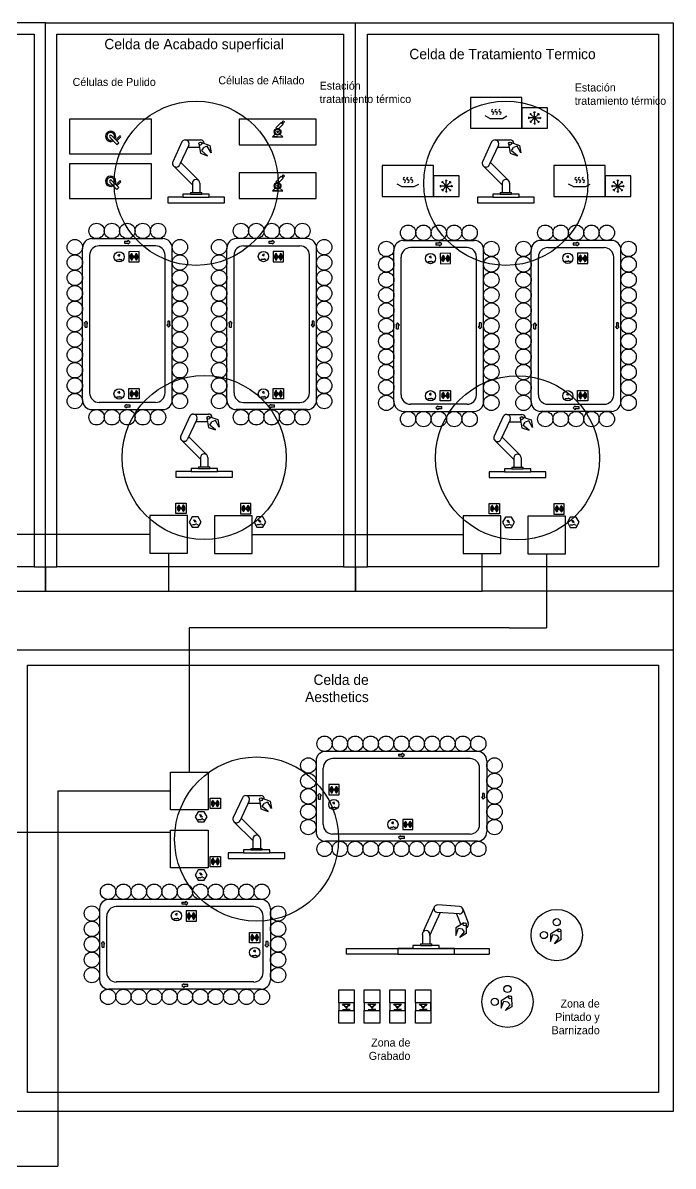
# Model space of a CAD drawing. Header units: millimetres. Extents: x -33052 to 29085, y -15736 to 17943.
# Drawn here: x 16398 to 29085, y -4339 to 17943 of the extents above; entities that cross this region are included whole.
import ezdxf

# ---------------------------------------------------------------- set-up
doc = ezdxf.new("R2010")
doc.units = ezdxf.units.MM
doc.header["$LTSCALE"] = 0.4
for name, color, linetype in [('01 Contornos vistos 0.35', 150, 'Continuous'), ('Almacenaje', 80, 'Continuous'), ('Celdas', 200, 'Continuous'), ('Maquina', 82, 'Continuous'), ('Robots', 80, 'Continuous'), ('Sensores', 211, 'Continuous'), ('Texto2', 7, 'Continuous')]:
    doc.layers.add(name, color=color, linetype=linetype)

msp = doc.modelspace()

# ---------------------------------------------------------------- linework, layer by layer
at = {"layer": '01 Contornos vistos 0.35'}
for p, q in [((16842, 17943), (10734, 17943)), ((16842, 6867), (16842, 17943)), ((16842, 17943), (29085, 17943)), ((22887, 6867), (22887, 17943)), ((29085, 17943), (29085, 6867)), ((14869, 7976), (18875, 7976)), ((20872, 7969), (24988, 7969)), ((19243, 7608), (19243, 6867)), ((25356, 6867), (25356, 7602)), ((26615, 7595), (26615, 6155)), ((16621, 7340), (17063, 7340)), ((16842, 7340), (16842, 6867)), ((22654, 7340), (23120, 7340)), ((22887, 7340), (22887, 6867)), ((15273, 6867), (25356, 6867)), ((29085, 6867), (25356, 6867)), ((29085, 6867), (29085, -3273)), ((25883, 6155), (19645, 6155)), ((19645, 6155), (19645, 3667)), ((25883, 6155), (26615, 6155)), ((6471, 5726), (29085, 5726)), ((19645, 3667), (19645, 3341)), ((17080, 2973), (19278, 2973)), ((17080, 2973), (17080, 2973)), ((17080, 2973), (17080, -4339)), ((19278, 2165), (15162, 2165)), ((29085, -3273), (6471, -3273)), ((13867, -4339), (17080, -4339))]:
    msp.add_line(p, q, dxfattribs=at)
at = {"layer": '01 Contornos vistos 0.35', "color": 2}
for p, q in [((25507, 16080), (25420, 16130)), ((25507, 16080), (25757, 16080)), ((25757, 16080), (25843, 16130)), ((26282, 16090), (26257, 16090)), ((26282, 16090), (26264, 16107)), ((26282, 16090), (26264, 16072)), ((26382, 16090), (26282, 16090)), ((26311, 16160), (26286, 16160)), ((26311, 16160), (26293, 16178)), ((26311, 16160), (26311, 16185)), ((26382, 16090), (26311, 16160)), ((26382, 16090), (26311, 16019)), ((26382, 16190), (26364, 16207)), ((26382, 16190), (26382, 16215)), ((26382, 16190), (26399, 16207)), ((26382, 16090), (26382, 16190)), ((26382, 16090), (26452, 16160)), ((26382, 16090), (26382, 15990)), ((26382, 16090), (26482, 16090)), ((26382, 16090), (26452, 16019)), ((26452, 16160), (26452, 16185)), ((26452, 16160), (26470, 16178)), ((26452, 16160), (26477, 16160)), ((26482, 16090), (26499, 16107)), ((26482, 16090), (26507, 16090)), ((26482, 16090), (26499, 16072)), ((21334, 15898), (21440, 16004)), ((21404, 15898), (21475, 15969)), ((21440, 16004), (21475, 15969)), ((21448, 15995), (21484, 16031)), ((21466, 15978), (21501, 16013)), ((21493, 16022), (21484, 16031)), ((21493, 16022), (21501, 16013)), ((26311, 16019), (26286, 16019)), ((26311, 16019), (26293, 16001)), ((26311, 16019), (26311, 15994)), ((26382, 15990), (26364, 15972)), ((26382, 15990), (26399, 15972)), ((26382, 15990), (26382, 15965)), ((26452, 16019), (26477, 16019)), ((26452, 16019), (26470, 16001)), ((26452, 16019), (26452, 15994)), ((18093, 15713), (18235, 15572)), ((18270, 15607), (18129, 15749)), ((18214, 15663), (18285, 15734)), ((18235, 15642), (18306, 15713)), ((18235, 15572), (18270, 15607)), ((21323, 15773), (21269, 15719)), ((21369, 15719), (21269, 15719)), ((21269, 15719), (21469, 15719)), ((21415, 15773), (21469, 15719)), ((21334, 14848), (21440, 14954)), ((21440, 14954), (21475, 14919)), ((21448, 14945), (21484, 14981)), ((21466, 14928), (21501, 14963)), ((21493, 14972), (21484, 14981)), ((21493, 14972), (21501, 14963)), ((18093, 14838), (18235, 14697)), ((18270, 14732), (18129, 14874)), ((18214, 14788), (18285, 14859)), ((18235, 14767), (18306, 14838)), ((18235, 14697), (18270, 14732)), ((21323, 14723), (21269, 14669)), ((21404, 14848), (21475, 14919)), ((21415, 14723), (21469, 14669)), ((23785, 14752), (23698, 14802)), ((23785, 14752), (24035, 14752)), ((24035, 14752), (24121, 14802)), ((24560, 14762), (24535, 14762)), ((24560, 14762), (24542, 14779)), ((24560, 14762), (24542, 14744)), ((24660, 14762), (24560, 14762)), ((24589, 14832), (24564, 14832)), ((24589, 14832), (24571, 14850)), ((24589, 14832), (24589, 14857)), ((24660, 14762), (24589, 14832)), ((24660, 14762), (24589, 14691)), ((24660, 14862), (24642, 14879)), ((24660, 14862), (24660, 14887)), ((24660, 14862), (24677, 14879)), ((24660, 14762), (24660, 14862)), ((24660, 14762), (24730, 14832)), ((24660, 14762), (24660, 14662)), ((24660, 14762), (24760, 14762)), ((24660, 14762), (24730, 14691)), ((24730, 14832), (24730, 14857)), ((24730, 14832), (24748, 14850)), ((24730, 14832), (24755, 14832)), ((24760, 14762), (24777, 14779)), ((24760, 14762), (24785, 14762)), ((24760, 14762), (24777, 14744)), ((27132, 14752), (27045, 14802)), ((27132, 14752), (27382, 14752)), ((27382, 14752), (27469, 14802)), ((27907, 14762), (27882, 14762)), ((27907, 14762), (27889, 14779)), ((27907, 14762), (27889, 14744)), ((28007, 14762), (27907, 14762)), ((27936, 14832), (27911, 14832)), ((27936, 14832), (27919, 14850)), ((27936, 14832), (27936, 14857)), ((28007, 14762), (27936, 14832)), ((28007, 14762), (27936, 14691)), ((28007, 14862), (27989, 14879)), ((28007, 14862), (28007, 14887)), ((28007, 14862), (28025, 14879)), ((28007, 14762), (28007, 14862)), ((28007, 14762), (28078, 14832)), ((28007, 14762), (28007, 14662)), ((28007, 14762), (28107, 14762)), ((28007, 14762), (28078, 14691)), ((28078, 14832), (28078, 14857)), ((28078, 14832), (28095, 14850)), ((28078, 14832), (28103, 14832)), ((28107, 14762), (28125, 14779)), ((28107, 14762), (28132, 14762)), ((28107, 14762), (28125, 14744)), ((21369, 14669), (21269, 14669)), ((21269, 14669), (21469, 14669)), ((24589, 14691), (24564, 14691)), ((24589, 14691), (24571, 14673)), ((24589, 14691), (24589, 14666)), ((24660, 14662), (24642, 14644)), ((24660, 14662), (24677, 14644)), ((24660, 14662), (24660, 14637)), ((24730, 14691), (24755, 14691)), ((24730, 14691), (24748, 14673)), ((24730, 14691), (24730, 14666)), ((27936, 14691), (27911, 14691)), ((27936, 14691), (27919, 14673)), ((27936, 14691), (27936, 14666)), ((28007, 14662), (27989, 14644)), ((28007, 14662), (28025, 14644)), ((28007, 14662), (28007, 14637)), ((28078, 14691), (28103, 14691)), ((28078, 14691), (28095, 14673)), ((28078, 14691), (28078, 14666)), ((22560, -1155), (22560, -905)), ((22560, -905), (22860, -905)), ((22860, -905), (22860, -1555)), ((23060, -1155), (23060, -905)), ((23060, -905), (23360, -905)), ((23360, -905), (23360, -1555)), ((23560, -1155), (23560, -905)), ((23560, -905), (23860, -905)), ((23860, -905), (23860, -1555)), ((24060, -1155), (24060, -905)), ((24060, -905), (24360, -905)), ((24360, -905), (24360, -1555)), ((22560, -1555), (22560, -1305)), ((22635, -1286), (22700, -1286)), ((22651, -1210), (22636, -1184)), ((22636, -1184), (22783, -1184)), ((22681, -1210), (22651, -1210)), ((22681, -1230), (22681, -1210)), ((22710, -1258), (22681, -1230)), ((22681, -1230), (22738, -1230)), ((22700, -1286), (22700, -1291)), ((22700, -1291), (22710, -1291)), ((22710, -1258), (22738, -1230)), ((22710, -1280), (22710, -1258)), ((22720, -1291), (22710, -1291)), ((22720, -1286), (22720, -1291)), ((22785, -1286), (22720, -1286)), ((22738, -1230), (22738, -1210)), ((22738, -1210), (22768, -1210)), ((22768, -1210), (22783, -1184)), ((23060, -1555), (23060, -1305)), ((23135, -1286), (23200, -1286)), ((23151, -1210), (23136, -1184)), ((23136, -1184), (23283, -1184)), ((23181, -1210), (23151, -1210)), ((23181, -1230), (23181, -1210)), ((23210, -1258), (23181, -1230)), ((23181, -1230), (23238, -1230)), ((23200, -1286), (23200, -1291)), ((23200, -1291), (23210, -1291)), ((23210, -1258), (23238, -1230)), ((23210, -1280), (23210, -1258)), ((23220, -1291), (23210, -1291)), ((23220, -1286), (23220, -1291)), ((23285, -1286), (23220, -1286)), ((23238, -1230), (23238, -1210)), ((23238, -1210), (23268, -1210)), ((23268, -1210), (23283, -1184)), ((23560, -1555), (23560, -1305)), ((23635, -1286), (23700, -1286)), ((23651, -1210), (23636, -1184)), ((23636, -1184), (23783, -1184)), ((23681, -1210), (23651, -1210)), ((23681, -1230), (23681, -1210)), ((23710, -1258), (23681, -1230)), ((23681, -1230), (23738, -1230)), ((23700, -1286), (23700, -1291)), ((23700, -1291), (23710, -1291)), ((23710, -1258), (23738, -1230)), ((23710, -1280), (23710, -1258)), ((23720, -1291), (23710, -1291)), ((23720, -1286), (23720, -1291)), ((23785, -1286), (23720, -1286)), ((23738, -1230), (23738, -1210)), ((23738, -1210), (23768, -1210)), ((23768, -1210), (23783, -1184)), ((24060, -1555), (24060, -1305)), ((24135, -1286), (24200, -1286)), ((24151, -1210), (24136, -1184)), ((24136, -1184), (24283, -1184)), ((24181, -1210), (24151, -1210)), ((24181, -1230), (24181, -1210)), ((24210, -1258), (24181, -1230)), ((24181, -1230), (24238, -1230)), ((24200, -1286), (24200, -1291)), ((24200, -1291), (24210, -1291)), ((24210, -1258), (24238, -1230)), ((24210, -1280), (24210, -1258)), ((24220, -1291), (24210, -1291)), ((24220, -1286), (24220, -1291)), ((24285, -1286), (24220, -1286)), ((24238, -1230), (24238, -1210)), ((24238, -1210), (24268, -1210)), ((24268, -1210), (24283, -1184)), ((22860, -1555), (22560, -1555)), ((23360, -1555), (23060, -1555)), ((23860, -1555), (23560, -1555)), ((24360, -1555), (24060, -1555))]:
    msp.add_line(p, q, dxfattribs=at)
at = {"layer": '01 Contornos vistos 0.35', "color": 6}
for p, q in [((18227, 13328), (18277, 13329)), ((18277, 13329), (18298, 13342)), ((18298, 13329), (18327, 13330)), ((21042, 13335), (21092, 13335)), ((21092, 13335), (21114, 13348)), ((21114, 13335), (21142, 13335)), ((24303, 13294), (24353, 13295)), ((24353, 13295), (24374, 13307)), ((24375, 13295), (24403, 13295)), ((26980, 13301), (27030, 13301)), ((27030, 13301), (27051, 13313)), ((27051, 13301), (27080, 13301)), ((18226, 10656), (18276, 10656)), ((18276, 10656), (18298, 10669)), ((18298, 10656), (18326, 10656)), ((21042, 10656), (21092, 10656)), ((21092, 10656), (21114, 10669)), ((21114, 10656), (21142, 10656)), ((24302, 10622), (24352, 10622)), ((24352, 10622), (24374, 10634)), ((24374, 10622), (24402, 10622)), ((26980, 10622), (27030, 10622)), ((27030, 10622), (27051, 10634)), ((27051, 10622), (27080, 10622)), ((19734, 8242), (19748, 8237)), ((19754, 8242), (19768, 8237)), ((20996, 8242), (21010, 8237)), ((21016, 8242), (21030, 8237)), ((25847, 8236), (25861, 8231)), ((25867, 8236), (25881, 8231)), ((27109, 8236), (27123, 8231)), ((27129, 8236), (27143, 8231)), ((19850, 2497), (19864, 2492)), ((19870, 2497), (19884, 2492)), ((22416, 2653), (22466, 2653)), ((22466, 2653), (22488, 2666)), ((22488, 2653), (22516, 2653)), ((23568, 2268), (23618, 2268)), ((23618, 2268), (23640, 2280)), ((23640, 2268), (23668, 2268)), ((19850, 1362), (19864, 1357)), ((19870, 1362), (19884, 1357)), ((19344, 485), (19394, 485)), ((19394, 485), (19416, 498)), ((19416, 485), (19444, 485)), ((20922, -231), (20943, -219)), ((20872, -231), (20922, -231)), ((20943, -231), (20972, -231))]:
    msp.add_line(p, q, dxfattribs=at)
at = {"layer": '01 Contornos vistos 0.35', "color": 217, "true_color": 0x93278f}
for points in [[(10998, 17725), (16621, 17725), (16621, 7340), (10998, 7340)], [(17063, 17725), (22654, 17725), (22654, 7340), (17063, 7340)], [(23120, 17725), (28798, 17725), (28798, 7340), (23120, 7340)], [(16487, 5423), (28798, 5423), (28798, -2905), (16487, -2905)]]:
    msp.add_lwpolyline(points, close=True, dxfattribs=at)
at = {"layer": '01 Contornos vistos 0.35', "color": 2}
for points in [[(25132, 15890), (26132, 15890), (26132, 16490), (25132, 16490)], [(26132, 15890), (26632, 15890), (26632, 16290), (26132, 16290)], [(17311, 15394), (18911, 15394), (18911, 16069), (17311, 16069)], [(20619, 15569), (22119, 15569), (22119, 16069), (20619, 16069)], [(17311, 14519), (18911, 14519), (18911, 15194), (17311, 15194)], [(23410, 14562), (24410, 14562), (24410, 15162), (23410, 15162)], [(26757, 14562), (27757, 14562), (27757, 15162), (26757, 15162)], [(20619, 14519), (22119, 14519), (22119, 15019), (20619, 15019)], [(24410, 14562), (24910, 14562), (24910, 14962), (24410, 14962)], [(27757, 14562), (28257, 14562), (28257, 14962), (27757, 14962)], [(22560, -1305), (22860, -1305), (22860, -1155), (22560, -1155)], [(23060, -1305), (23360, -1305), (23360, -1155), (23060, -1155)], [(23560, -1305), (23860, -1305), (23860, -1155), (23560, -1155)], [(24060, -1305), (24360, -1305), (24360, -1155), (24060, -1155)]]:
    msp.add_lwpolyline(points, close=True, dxfattribs=at)
at = {"layer": '01 Contornos vistos 0.35', "color": 6}
for points in [[(18468, 13283), (18668, 13286), (18665, 13486), (18465, 13483)], [(21283, 13286), (21483, 13286), (21483, 13486), (21283, 13486)], [(24544, 13249), (24744, 13252), (24741, 13452), (24541, 13449)], [(27220, 13252), (27420, 13252), (27420, 13452), (27220, 13452)], [(18467, 10814), (18667, 10814), (18667, 10614), (18467, 10614)], [(21283, 10814), (21483, 10814), (21483, 10614), (21283, 10614)], [(24543, 10779), (24743, 10779), (24743, 10579), (24543, 10579)], [(27220, 10779), (27420, 10779), (27420, 10579), (27220, 10579)], [(19385, 8583), (19585, 8583), (19585, 8383), (19385, 8383)], [(20847, 8577), (20647, 8577), (20647, 8377), (20847, 8377)], [(25498, 8577), (25698, 8577), (25698, 8377), (25498, 8377)], [(26960, 8570), (26760, 8570), (26760, 8370), (26960, 8370)], [(22569, 3098), (22369, 3098), (22369, 2898), (22569, 2898)], [(20052, 2831), (20252, 2831), (20252, 2631), (20052, 2631)], [(23809, 2219), (24009, 2219), (24009, 2419), (23809, 2419)], [(20053, 1697), (20253, 1697), (20253, 1497), (20053, 1497)], [(19585, 436), (19785, 436), (19785, 636), (19585, 636)], [(21019, 14), (20819, 14), (20819, 214), (21019, 214)]]:
    msp.add_lwpolyline(points, close=True, dxfattribs=at)
at = {"layer": '01 Contornos vistos 0.35', "color": 1}
for centre, radius in [((19779, 14817), 1600), ((25822, 14817), 1600), ((19936, 9472), 1600), ((26049, 9466), 1600), ((20959, 2036), 1600), ((26814, 165), 500), ((25854, -1136), 500)]:
    msp.add_circle(centre, radius, dxfattribs=at)
at = {"layer": '01 Contornos vistos 0.35', "color": 2}
for centre, radius in [((21369, 15819), 65), ((21369, 15819), 50), ((21369, 15819), 15), ((21369, 14769), 65), ((21369, 14769), 50), ((21369, 14769), 15), ((26814, 415), 70), ((26564, 165), 70), ((25854, -886), 70), ((25604, -1136), 70), ((22710, -1284), 2), ((23210, -1284), 2), ((23710, -1284), 2), ((24210, -1284), 2)]:
    msp.add_circle(centre, radius, dxfattribs=at)
at = {"layer": '01 Contornos vistos 0.35', "color": 85, "true_color": 0x58ba48}
for centre in [(17837, 13888), (18137, 13888), (18437, 13888), (18737, 13888), (19037, 13888), (20653, 13888), (20953, 13888), (21253, 13888), (21553, 13888), (21853, 13888), (23914, 13853), (24214, 13853), (24514, 13853), (24814, 13853), (25114, 13853), (26591, 13853), (26891, 13853), (27191, 13853), (27491, 13853), (27791, 13853), (17413, 13572), (19462, 13572), (20229, 13572), (22278, 13572), (23489, 13537), (25538, 13537), (26166, 13537), (28216, 13537), (17413, 13272), (19462, 13272), (20229, 13272), (22278, 13272), (23489, 13237), (25538, 13237), (26166, 13237), (28216, 13237), (17413, 12972), (19462, 12972), (20229, 12972), (22278, 12972), (23489, 12937), (25538, 12937), (26166, 12937), (28216, 12937), (17413, 12672), (19462, 12672), (20229, 12672), (22278, 12672), (23489, 12637), (25538, 12637), (26166, 12637), (28216, 12637), (17413, 12372), (19462, 12372), (20229, 12372), (22278, 12372), (23489, 12337), (25538, 12337), (26166, 12337), (28216, 12337), (17413, 12072), (19462, 12072), (20229, 12072), (22278, 12072), (23489, 12037), (25538, 12037), (26166, 12037), (28216, 12037), (17413, 11772), (19462, 11772), (20229, 11772), (22278, 11772), (23489, 11737), (25538, 11737), (26166, 11737), (28216, 11737), (17413, 11472), (19462, 11472), (20229, 11472), (22278, 11472), (23489, 11437), (25538, 11437), (26166, 11437), (28216, 11437), (17413, 11172), (19462, 11172), (20229, 11172), (22278, 11172), (23489, 11137), (25538, 11137), (26166, 11137), (28216, 11137), (17413, 10872), (19462, 10872), (20229, 10872), (22278, 10872), (23489, 10837), (25538, 10837), (26166, 10837), (28216, 10837), (17413, 10572), (19462, 10572), (20229, 10572), (22278, 10572), (23489, 10537), (25538, 10537), (26166, 10537), (28216, 10537), (17837, 10256), (18137, 10256), (18437, 10256), (18737, 10256), (19037, 10256), (20653, 10256), (20953, 10256), (21253, 10256), (21553, 10256), (21853, 10256), (23914, 10221), (24214, 10221), (24514, 10221), (24814, 10221), (25114, 10221), (26591, 10221), (26891, 10221), (27191, 10221), (27491, 10221), (27791, 10221), (22284, 3894), (22584, 3894), (22884, 3894), (23184, 3894), (23484, 3894), (23784, 3894), (24084, 3894), (24384, 3894), (24684, 3894), (24984, 3894), (25284, 3894), (21968, 3469), (25600, 3469), (21968, 3169), (25600, 3169), (21968, 2869), (25600, 2869), (21968, 2569), (25600, 2569), (21968, 2269), (25600, 2269), (22284, 1844), (22584, 1844), (22884, 1844), (23184, 1844), (23484, 1844), (23784, 1844), (24084, 1844), (24384, 1844), (24684, 1844), (24984, 1844), (25284, 1844), (18061, 1009), (18361, 1009), (18661, 1009), (18961, 1009), (19261, 1009), (19561, 1009), (19861, 1009), (20161, 1009), (20461, 1009), (20761, 1009), (21061, 1009), (17745, 584), (21377, 584), (17745, 284), (21377, 284), (17745, -16), (21377, -16), (17745, -316), (21377, -316), (17745, -616), (21377, -616), (18061, -1040), (18361, -1040), (18661, -1040), (18961, -1040), (19261, -1040), (19561, -1040), (19861, -1040), (20161, -1040), (20461, -1040), (20761, -1040), (21061, -1040)]:
    msp.add_circle(centre, 150, dxfattribs=at)
at = {"layer": '01 Contornos vistos 0.35', "color": 6}
for centre, radius in [((18276, 13383), 100), ((18567, 13385), 5), ((21092, 13389), 100), ((21383, 13386), 5), ((24352, 13349), 100), ((27030, 13355), 100), ((24643, 13350), 5), ((27320, 13352), 5), ((18276, 10711), 100), ((18567, 10714), 5), ((21092, 10711), 100), ((21383, 10714), 5), ((24352, 10676), 100), ((27030, 10676), 100), ((24643, 10679), 5), ((27320, 10679), 5), ((19485, 8483), 5), ((20747, 8477), 5), ((25598, 8477), 5), ((26860, 8470), 5), ((22469, 2998), 5), ((20152, 2731), 5), ((22466, 2708), 100), ((23618, 2322), 100), ((23909, 2319), 5), ((20153, 1597), 5), ((19394, 539), 100), ((19685, 536), 5), ((20919, 114), 5), ((20922, -177), 100)]:
    msp.add_circle(centre, radius, dxfattribs=at)
at = {"layer": '01 Contornos vistos 0.35', "color": 2}
for centre, radius, start, end in [((25564, 16234), 24.1, 90, 270), ((25564, 16186), 24.1, 270, 90), ((25632, 16234), 24.1, 90, 270), ((25632, 16186), 24.1, 270, 90), ((25706, 16234), 24.1, 90, 270), ((25706, 16186), 24.1, 270, 90), ((18111, 15731), 100, 329.4775, 300.5225), ((21369, 15934), 50, 225, 315), ((18111, 15731), 75, 334.4712, 295.5288), ((18111, 15731), 25, 45, 225), ((18295, 15723), 15, 315, 135), ((18111, 14856), 100, 329.4775, 300.5225), ((18111, 14856), 75, 334.4712, 295.5288), ((23842, 14906), 24.1, 90, 270), ((23910, 14906), 24.1, 90, 270), ((23984, 14906), 24.1, 90, 270), ((27190, 14906), 24.1, 90, 270), ((27257, 14906), 24.1, 90, 270), ((27331, 14906), 24.1, 90, 270), ((18111, 14856), 25, 45, 225), ((18295, 14848), 15, 315, 135), ((21369, 14884), 50, 225, 315), ((23842, 14858), 24.1, 270, 90), ((23910, 14858), 24.1, 270, 90), ((23984, 14858), 24.1, 270, 90), ((27190, 14858), 24.1, 270, 90), ((27257, 14858), 24.1, 270, 90), ((27331, 14858), 24.1, 270, 90)]:
    msp.add_arc(centre, radius, start, end, dxfattribs=at)
at = {"layer": '01 Contornos vistos 0.35', "color": 6}
for centre, radius, start, end in [((18240, 13413), 20.8, 330.88, 30.88), ((18240, 13413), 34.7, 330.88, 30.88), ((18240, 13413), 48.6, 330.88, 30.88), ((18567, 13385), 75, 120.88, 240.88), ((18567, 13385), 65, 120.88, 240.88), ((18567, 13385), 55, 120.88, 240.88), ((18567, 13385), 45, 120.88, 240.88), ((18567, 13385), 35, 120.88, 240.88), ((18567, 13385), 25, 120.88, 240.88), ((18567, 13385), 15, 120.88, 240.88), ((18567, 13385), 15, 300.88, 60.88), ((18567, 13385), 25, 300.88, 60.88), ((18567, 13385), 35, 300.88, 60.88), ((18567, 13385), 45, 300.88, 60.88), ((18567, 13385), 55, 300.88, 60.88), ((18567, 13385), 65, 300.88, 60.88), ((18567, 13385), 75, 300.88, 60.88), ((21057, 13420), 20.8, 330, 30), ((21057, 13420), 34.7, 330, 30), ((21057, 13420), 48.6, 330, 30), ((21383, 13386), 75, 120, 240), ((21383, 13386), 65, 120, 240), ((21383, 13386), 55, 120, 240), ((21383, 13386), 45, 120, 240), ((21383, 13386), 35, 120, 240), ((21383, 13386), 25, 120, 240), ((21383, 13386), 15, 120, 240), ((21383, 13386), 15, 300, 60), ((21383, 13386), 25, 300, 60), ((21383, 13386), 35, 300, 60), ((21383, 13386), 45, 300, 60), ((21383, 13386), 55, 300, 60), ((21383, 13386), 65, 300, 60), ((21383, 13386), 75, 300, 60), ((24316, 13379), 20.8, 330.88, 30.88), ((24316, 13379), 34.7, 330.88, 30.88), ((24316, 13379), 48.6, 330.88, 30.88), ((24643, 13350), 75, 120.88, 240.88), ((24643, 13350), 65, 120.88, 240.88), ((24643, 13350), 55, 120.88, 240.88), ((24643, 13350), 45, 120.88, 240.88), ((24643, 13350), 35, 120.88, 240.88), ((24643, 13350), 25, 120.88, 240.88), ((24643, 13350), 25, 300.88, 60.88), ((24643, 13350), 35, 300.88, 60.88), ((24643, 13350), 45, 300.88, 60.88), ((24643, 13350), 55, 300.88, 60.88), ((24643, 13350), 65, 300.88, 60.88), ((24643, 13350), 75, 300.88, 60.88), ((26994, 13385), 20.8, 330, 30), ((26994, 13385), 34.7, 330, 30), ((26994, 13385), 48.6, 330, 30), ((27320, 13352), 75, 120, 240), ((27320, 13352), 65, 120, 240), ((27320, 13352), 55, 120, 240), ((27320, 13352), 45, 120, 240), ((27320, 13352), 35, 120, 240), ((27320, 13352), 25, 120, 240), ((27320, 13352), 25, 300, 60), ((27320, 13352), 35, 300, 60), ((27320, 13352), 45, 300, 60), ((27320, 13352), 55, 300, 60), ((27320, 13352), 65, 300, 60), ((27320, 13352), 75, 300, 60), ((24643, 13350), 15, 120.88, 240.88), ((24643, 13350), 15, 300.88, 60.88), ((27320, 13352), 15, 120, 240), ((27320, 13352), 15, 300, 60), ((18240, 10741), 20.8, 330, 30), ((18240, 10741), 34.7, 330, 30), ((18240, 10741), 48.6, 330, 30), ((18567, 10714), 75, 120, 240), ((18567, 10714), 65, 120, 240), ((18567, 10714), 55, 120, 240), ((18567, 10714), 45, 120, 240), ((18567, 10714), 35, 120, 240), ((18567, 10714), 25, 120, 240), ((18567, 10714), 15, 120, 240), ((18567, 10714), 15, 300, 60), ((18567, 10714), 25, 300, 60), ((18567, 10714), 35, 300, 60), ((18567, 10714), 45, 300, 60), ((18567, 10714), 55, 300, 60), ((18567, 10714), 65, 300, 60), ((18567, 10714), 75, 300, 60), ((21057, 10741), 20.8, 330, 30), ((21057, 10741), 34.7, 330, 30), ((21057, 10741), 48.6, 330, 30), ((21383, 10714), 75, 120, 240), ((21383, 10714), 65, 120, 240), ((21383, 10714), 55, 120, 240), ((21383, 10714), 45, 120, 240), ((21383, 10714), 35, 120, 240), ((21383, 10714), 25, 120, 240), ((21383, 10714), 15, 120, 240), ((21383, 10714), 15, 300, 60), ((21383, 10714), 25, 300, 60), ((21383, 10714), 35, 300, 60), ((21383, 10714), 45, 300, 60), ((21383, 10714), 55, 300, 60), ((21383, 10714), 65, 300, 60), ((21383, 10714), 75, 300, 60), ((24317, 10706), 20.8, 330, 30), ((24317, 10706), 34.7, 330, 30), ((24317, 10706), 48.6, 330, 30), ((24643, 10679), 75, 120, 240), ((24643, 10679), 65, 120, 240), ((24643, 10679), 55, 120, 240), ((24643, 10679), 45, 120, 240), ((24643, 10679), 35, 120, 240), ((24643, 10679), 25, 120, 240), ((24643, 10679), 25, 300, 60), ((24643, 10679), 35, 300, 60), ((24643, 10679), 45, 300, 60), ((24643, 10679), 55, 300, 60), ((24643, 10679), 65, 300, 60), ((24643, 10679), 75, 300, 60), ((26994, 10706), 20.8, 330, 30), ((26994, 10706), 34.7, 330, 30), ((26994, 10706), 48.6, 330, 30), ((27320, 10679), 75, 120, 240), ((27320, 10679), 65, 120, 240), ((27320, 10679), 55, 120, 240), ((27320, 10679), 45, 120, 240), ((27320, 10679), 35, 120, 240), ((27320, 10679), 25, 120, 240), ((27320, 10679), 25, 300, 60), ((27320, 10679), 35, 300, 60), ((27320, 10679), 45, 300, 60), ((27320, 10679), 55, 300, 60), ((27320, 10679), 65, 300, 60), ((27320, 10679), 75, 300, 60), ((24643, 10679), 15, 120, 240), ((24643, 10679), 15, 300, 60), ((27320, 10679), 15, 120, 240), ((27320, 10679), 15, 300, 60), ((19485, 8483), 75, 120, 240), ((19485, 8483), 65, 120, 240), ((19485, 8483), 55, 120, 240), ((19485, 8483), 45, 120, 240), ((19485, 8483), 35, 120, 240), ((19485, 8483), 25, 120, 240), ((19485, 8483), 15, 120, 240), ((19485, 8483), 15, 300, 60), ((19485, 8483), 25, 300, 60), ((19485, 8483), 35, 300, 60), ((19485, 8483), 45, 300, 60), ((19485, 8483), 55, 300, 60), ((19485, 8483), 65, 300, 60), ((19485, 8483), 75, 300, 60), ((20747, 8477), 75, 120, 240), ((20747, 8477), 65, 120, 240), ((20747, 8477), 55, 120, 240), ((20747, 8477), 45, 120, 240), ((20747, 8477), 35, 120, 240), ((20747, 8477), 25, 120, 240), ((20747, 8477), 15, 120, 240), ((20747, 8477), 15, 300, 60), ((20747, 8477), 25, 300, 60), ((20747, 8477), 35, 300, 60), ((20747, 8477), 45, 300, 60), ((20747, 8477), 55, 300, 60), ((20747, 8477), 65, 300, 60), ((20747, 8477), 75, 300, 60), ((25598, 8477), 75, 120, 240), ((25598, 8477), 65, 120, 240), ((25598, 8477), 55, 120, 240), ((25598, 8477), 45, 120, 240), ((25598, 8477), 35, 120, 240), ((25598, 8477), 25, 120, 240), ((25598, 8477), 15, 120, 240), ((25598, 8477), 15, 300, 60), ((25598, 8477), 25, 300, 60), ((25598, 8477), 35, 300, 60), ((25598, 8477), 45, 300, 60), ((25598, 8477), 55, 300, 60), ((25598, 8477), 65, 300, 60), ((25598, 8477), 75, 300, 60), ((26860, 8470), 75, 120, 240), ((26860, 8470), 65, 120, 240), ((26860, 8470), 55, 120, 240), ((26860, 8470), 45, 120, 240), ((26860, 8470), 35, 120, 240), ((26860, 8470), 25, 120, 240), ((26860, 8470), 15, 120, 240), ((26860, 8470), 15, 300, 60), ((26860, 8470), 25, 300, 60), ((26860, 8470), 35, 300, 60), ((26860, 8470), 45, 300, 60), ((26860, 8470), 55, 300, 60), ((26860, 8470), 65, 300, 60), ((26860, 8470), 75, 300, 60), ((22469, 2998), 75, 120, 240), ((22469, 2998), 65, 120, 240), ((22469, 2998), 55, 120, 240), ((22469, 2998), 45, 120, 240), ((22469, 2998), 35, 120, 240), ((22469, 2998), 25, 120, 240), ((22469, 2998), 15, 120, 240), ((22469, 2998), 15, 300, 60), ((22469, 2998), 25, 300, 60), ((22469, 2998), 35, 300, 60), ((22469, 2998), 45, 300, 60), ((22469, 2998), 55, 300, 60), ((22469, 2998), 65, 300, 60), ((22469, 2998), 75, 300, 60), ((20152, 2731), 75, 120, 240), ((20152, 2731), 65, 120, 240), ((20152, 2731), 55, 120, 240), ((20152, 2731), 45, 120, 240), ((20152, 2731), 35, 120, 240), ((20152, 2731), 25, 120, 240), ((20152, 2731), 15, 120, 240), ((20152, 2731), 15, 300, 60), ((20152, 2731), 25, 300, 60), ((20152, 2731), 35, 300, 60), ((20152, 2731), 45, 300, 60), ((20152, 2731), 55, 300, 60), ((20152, 2731), 65, 300, 60), ((20152, 2731), 75, 300, 60), ((22431, 2738), 20.8, 330, 30), ((22431, 2738), 34.7, 330, 30), ((22431, 2738), 48.6, 330, 30), ((23583, 2352), 20.8, 330, 30), ((23583, 2352), 34.7, 330, 30), ((23583, 2352), 48.6, 330, 30), ((23909, 2319), 75, 120, 240), ((23909, 2319), 65, 120, 240), ((23909, 2319), 55, 120, 240), ((23909, 2319), 45, 120, 240), ((23909, 2319), 35, 120, 240), ((23909, 2319), 25, 120, 240), ((23909, 2319), 15, 120, 240), ((23909, 2319), 15, 300, 60), ((23909, 2319), 25, 300, 60), ((23909, 2319), 35, 300, 60), ((23909, 2319), 45, 300, 60), ((23909, 2319), 55, 300, 60), ((23909, 2319), 65, 300, 60), ((23909, 2319), 75, 300, 60), ((20153, 1597), 75, 120, 240), ((20153, 1597), 65, 120, 240), ((20153, 1597), 55, 120, 240), ((20153, 1597), 45, 120, 240), ((20153, 1597), 35, 120, 240), ((20153, 1597), 25, 120, 240), ((20153, 1597), 15, 120, 240), ((20153, 1597), 15, 300, 60), ((20153, 1597), 25, 300, 60), ((20153, 1597), 35, 300, 60), ((20153, 1597), 45, 300, 60), ((20153, 1597), 55, 300, 60), ((20153, 1597), 65, 300, 60), ((20153, 1597), 75, 300, 60), ((19359, 570), 20.8, 330, 30), ((19359, 570), 34.7, 330, 30), ((19359, 570), 48.6, 330, 30), ((19685, 536), 75, 120, 240), ((19685, 536), 65, 120, 240), ((19685, 536), 55, 120, 240), ((19685, 536), 45, 120, 240), ((19685, 536), 35, 120, 240), ((19685, 536), 25, 120, 240), ((19685, 536), 15, 120, 240), ((19685, 536), 15, 300, 60), ((19685, 536), 25, 300, 60), ((19685, 536), 35, 300, 60), ((19685, 536), 45, 300, 60), ((19685, 536), 55, 300, 60), ((19685, 536), 65, 300, 60), ((19685, 536), 75, 300, 60), ((20919, 114), 75, 120, 240), ((20919, 114), 65, 120, 240), ((20919, 114), 55, 120, 240), ((20919, 114), 45, 120, 240), ((20919, 114), 35, 120, 240), ((20919, 114), 25, 120, 240), ((20919, 114), 15, 120, 240), ((20919, 114), 15, 300, 60), ((20919, 114), 25, 300, 60), ((20919, 114), 35, 300, 60), ((20919, 114), 45, 300, 60), ((20919, 114), 55, 300, 60), ((20919, 114), 65, 300, 60), ((20919, 114), 75, 300, 60), ((20886, -147), 20.8, 330, 30), ((20886, -147), 34.7, 330, 30), ((20886, -147), 48.6, 330, 30)]:
    msp.add_arc(centre, radius, start, end, dxfattribs=at)
at = {"layer": 'Almacenaje'}
for p, q in [((18875, 8343), (18875, 7608)), ((19610, 8343), (18875, 8343)), ((19610, 7608), (19610, 8343)), ((20137, 8337), (20137, 7602)), ((20872, 8337), (20137, 8337)), ((20872, 7602), (20872, 8337)), ((24988, 8337), (24988, 7602)), ((25723, 8337), (24988, 8337)), ((25723, 7602), (25723, 8337)), ((26250, 8330), (26250, 7595)), ((26985, 8330), (26250, 8330)), ((26985, 7595), (26985, 8330)), ((18875, 7608), (19610, 7608)), ((20137, 7602), (20872, 7602)), ((24988, 7602), (25723, 7602)), ((26250, 7595), (26985, 7595)), ((19278, 2606), (19278, 3341)), ((19278, 3341), (20012, 3341)), ((20012, 3341), (20012, 2606)), ((20012, 2606), (19278, 2606)), ((19278, 1472), (19278, 2206)), ((19278, 2206), (20013, 2206)), ((20013, 2206), (20013, 1472)), ((20013, 1472), (19278, 1472))]:
    msp.add_line(p, q, dxfattribs=at)
at = {"layer": 'Maquina'}
for p, q in [((17746, 13738), (19129, 13738)), ((18989, 13598), (17886, 13598)), ((21945, 13738), (20562, 13738)), ((20702, 13598), (21805, 13598)), ((23822, 13703), (25205, 13703)), ((27882, 13703), (26500, 13703)), ((17563, 10590), (17563, 13554)), ((17703, 10730), (17703, 13414)), ((19172, 10730), (19172, 13414)), ((19312, 10590), (19312, 13554)), ((20379, 10590), (20379, 13554)), ((20519, 10730), (20519, 13414)), ((21988, 10730), (21988, 13414)), ((22128, 10590), (22128, 13554)), ((23639, 10555), (23639, 13519)), ((23779, 10695), (23779, 13379)), ((25065, 13563), (23962, 13563)), ((25248, 10695), (25248, 13379)), ((25388, 10555), (25388, 13519)), ((26316, 10555), (26316, 13519)), ((26456, 10695), (26456, 13379)), ((26640, 13563), (27742, 13563)), ((27926, 10695), (27926, 13379)), ((28066, 10555), (28066, 13519)), ((18989, 10546), (17886, 10546)), ((20702, 10546), (21805, 10546)), ((25065, 10511), (23962, 10511)), ((26640, 10511), (27742, 10511)), ((17746, 10406), (19129, 10406)), ((21945, 10406), (20562, 10406)), ((23822, 10371), (25205, 10371)), ((27882, 10371), (26500, 10371)), ((25266, 3744), (22302, 3744)), ((25126, 3604), (22442, 3604)), ((22118, 3560), (22118, 2178)), ((22258, 2318), (22258, 3420)), ((25310, 2318), (25310, 3420)), ((25450, 3560), (25450, 2178)), ((25126, 2134), (22442, 2134)), ((25266, 1994), (22302, 1994)), ((17895, 675), (17895, -707)), ((21043, 859), (18079, 859)), ((20903, 719), (18219, 719)), ((21227, 675), (21227, -707)), ((18035, -567), (18035, 535)), ((21087, -567), (21087, 535)), ((21043, -890), (18079, -890)), ((20903, -750), (18219, -750))]:
    msp.add_line(p, q, dxfattribs=at)
for centre, start, end in [((17746, 13554), 90, 180), ((17886, 13414), 90, 180), ((18989, 13414), 0, 90), ((19129, 13554), 0, 90), ((20562, 13554), 90, 180), ((20702, 13414), 90, 180), ((21805, 13414), 0, 90), ((21945, 13554), 0, 90), ((23822, 13519), 90, 180), ((25205, 13519), 0, 90), ((26500, 13519), 90, 180), ((27882, 13519), 0, 90), ((23962, 13379), 90, 180), ((25065, 13379), 0, 90), ((26640, 13379), 90, 180), ((27742, 13379), 0, 90), ((17886, 10730), 180, 270), ((18989, 10730), 270, 0), ((20702, 10730), 180, 270), ((21805, 10730), 270, 0), ((17746, 10590), 180, 270), ((19129, 10590), 270, 0), ((20562, 10590), 180, 270), ((21945, 10590), 270, 0), ((23822, 10555), 180, 270), ((23962, 10695), 180, 270), ((25065, 10695), 270, 0), ((25205, 10555), 270, 0), ((26500, 10555), 180, 270), ((26640, 10695), 180, 270), ((27742, 10695), 270, 0), ((27882, 10555), 270, 0), ((22302, 3560), 90, 180), ((22442, 3420), 90, 180), ((25126, 3420), 0, 90), ((25266, 3560), 0, 90), ((22442, 2318), 180, 270), ((25126, 2318), 270, 0), ((22302, 2178), 180, 270), ((25266, 2178), 270, 0), ((18079, 675), 90, 180), ((18219, 535), 90, 180), ((20903, 535), 0, 90), ((21043, 675), 0, 90), ((18219, -567), 180, 270), ((20903, -567), 270, 0), ((18079, -707), 180, 270), ((21043, -707), 270, 0)]:
    msp.add_arc(centre, 184, start, end, dxfattribs=at)
at = {"layer": 'Robots'}
for p, q in [((19502, 15622), (19323, 15238)), ((19568, 15665), (19862, 15665)), ((19872, 15619), (20045, 15556)), ((25544, 15622), (25365, 15238)), ((25611, 15665), (25905, 15665)), ((25915, 15619), (26087, 15556)), ((19635, 15560), (19456, 15176)), ((19615, 15518), (19845, 15518)), ((19833, 15586), (19865, 15405)), ((19865, 15405), (20003, 15355)), ((19891, 15449), (19927, 15513)), ((20003, 15355), (19891, 15449)), ((19997, 15538), (19927, 15513)), ((20070, 15411), (19997, 15538)), ((20045, 15556), (20070, 15411)), ((25677, 15560), (25498, 15176)), ((25658, 15518), (25888, 15518)), ((25876, 15586), (25908, 15405)), ((25908, 15405), (26046, 15355)), ((25933, 15449), (25970, 15513)), ((26046, 15355), (25933, 15449)), ((26040, 15538), (25970, 15513)), ((26113, 15411), (26040, 15538)), ((26087, 15556), (26113, 15411)), ((19337, 15155), (19706, 14787)), ((19456, 15176), (19456, 15176)), ((19478, 15223), (19831, 14870)), ((25380, 15155), (25748, 14787)), ((25498, 15176), (25498, 15176)), ((25520, 15223), (25873, 14870)), ((19706, 14817), (19706, 14634)), ((19831, 14870), (19831, 14870)), ((19831, 14870), (19831, 14870)), ((19831, 14870), (19831, 14870)), ((19853, 14817), (19853, 14634)), ((25748, 14817), (25748, 14634)), ((25873, 14870), (25873, 14870)), ((25873, 14870), (25873, 14870)), ((25873, 14870), (25873, 14870)), ((25895, 14817), (25895, 14634)), ((19522, 14546), (19228, 14546)), ((19228, 14546), (19228, 14435)), ((19669, 14604), (19522, 14604)), ((19522, 14604), (19522, 14546)), ((19522, 14546), (20036, 14546)), ((19669, 14634), (19889, 14634)), ((19669, 14634), (19669, 14604)), ((19669, 14604), (19889, 14604)), ((19889, 14604), (19889, 14634)), ((20036, 14604), (19889, 14604)), ((20036, 14546), (20036, 14604)), ((20330, 14546), (20036, 14546)), ((20330, 14435), (20330, 14546)), ((25565, 14546), (25271, 14546)), ((25271, 14546), (25271, 14435)), ((25712, 14604), (25565, 14604)), ((25565, 14604), (25565, 14546)), ((25565, 14546), (26079, 14546)), ((25712, 14634), (25932, 14634)), ((25712, 14634), (25712, 14604)), ((25712, 14604), (25932, 14604)), ((25932, 14604), (25932, 14634)), ((26079, 14604), (25932, 14604)), ((26079, 14546), (26079, 14604)), ((26373, 14546), (26079, 14546)), ((26373, 14435), (26373, 14546)), ((19228, 14435), (20330, 14435)), ((25271, 14435), (26373, 14435)), ((19659, 10277), (19480, 9893)), ((19725, 10319), (20019, 10319)), ((20029, 10274), (20202, 10211)), ((25772, 10270), (25593, 9887)), ((25838, 10313), (26132, 10313)), ((26142, 10267), (26315, 10204)), ((19792, 10215), (19613, 9831)), ((19772, 10172), (20002, 10172)), ((19990, 10241), (20022, 10060)), ((20022, 10060), (20160, 10010)), ((20048, 10104), (20085, 10168)), ((20160, 10010), (20048, 10104)), ((20154, 10193), (20085, 10168)), ((20228, 10066), (20154, 10193)), ((20202, 10211), (20228, 10066)), ((25905, 10208), (25726, 9824)), ((25885, 10166), (26115, 10166)), ((26103, 10234), (26135, 10053)), ((26135, 10053), (26273, 10003)), ((26161, 10098), (26198, 10161)), ((26273, 10003), (26161, 10098)), ((26267, 10187), (26198, 10161)), ((26340, 10059), (26267, 10187)), ((26315, 10204), (26340, 10059)), ((19495, 9810), (19863, 9442)), ((19613, 9831), (19613, 9831)), ((19635, 9878), (19988, 9525)), ((25726, 9824), (25726, 9824)), ((25748, 9871), (26101, 9518)), ((25608, 9803), (25976, 9435)), ((19863, 9472), (19863, 9288)), ((19988, 9525), (19988, 9525)), ((19988, 9525), (19988, 9525)), ((19988, 9525), (19988, 9525)), ((20010, 9472), (20010, 9288)), ((25976, 9466), (25976, 9282)), ((26101, 9518), (26101, 9518)), ((26101, 9518), (26101, 9518)), ((26101, 9518), (26101, 9518)), ((26123, 9466), (26123, 9282)), ((19679, 9200), (19385, 9200)), ((19385, 9200), (19385, 9090)), ((19826, 9259), (19679, 9259)), ((19679, 9259), (19679, 9200)), ((19679, 9200), (20194, 9200)), ((19826, 9288), (20047, 9288)), ((19826, 9288), (19826, 9259)), ((19826, 9259), (20047, 9259)), ((20047, 9259), (20047, 9288)), ((20194, 9259), (20047, 9259)), ((20194, 9200), (20194, 9259)), ((20487, 9200), (20194, 9200)), ((20487, 9090), (20487, 9200)), ((25792, 9194), (25498, 9194)), ((25498, 9194), (25498, 9084)), ((25939, 9253), (25792, 9253)), ((25792, 9253), (25792, 9194)), ((25792, 9194), (26306, 9194)), ((25939, 9282), (26160, 9282)), ((25939, 9282), (25939, 9253)), ((25939, 9253), (26160, 9253)), ((26160, 9253), (26160, 9282)), ((26306, 9253), (26160, 9253)), ((26306, 9194), (26306, 9253)), ((26600, 9194), (26306, 9194)), ((26600, 9084), (26600, 9194)), ((19385, 9090), (20487, 9090)), ((25498, 9084), (26600, 9084)), ((20681, 2841), (20502, 2457)), ((20814, 2779), (20635, 2395)), ((20748, 2884), (21042, 2884)), ((20794, 2737), (21025, 2737)), ((21013, 2805), (21044, 2624)), ((21052, 2838), (21224, 2775)), ((21070, 2668), (21107, 2732)), ((21176, 2757), (21107, 2732)), ((21250, 2630), (21176, 2757)), ((21224, 2775), (21250, 2630)), ((21044, 2624), (21183, 2574)), ((21183, 2574), (21070, 2668)), ((20517, 2374), (20885, 2006)), ((20635, 2395), (20635, 2395)), ((20657, 2442), (21010, 2089)), ((20885, 2036), (20885, 1853)), ((21010, 2089), (21010, 2089)), ((21010, 2089), (21010, 2089)), ((21010, 2089), (21010, 2089)), ((21032, 2036), (21032, 1853)), ((20848, 1823), (20701, 1823)), ((20701, 1823), (20701, 1765)), ((20848, 1853), (21069, 1853)), ((20848, 1853), (20848, 1823)), ((20848, 1823), (21069, 1823)), ((21069, 1823), (21069, 1853)), ((21216, 1823), (21069, 1823)), ((21216, 1765), (21216, 1823)), ((20701, 1765), (20407, 1765)), ((20407, 1765), (20407, 1654)), ((20407, 1654), (21510, 1654)), ((20701, 1765), (21216, 1765)), ((21510, 1765), (21216, 1765)), ((21510, 1654), (21510, 1765)), ((24424, 710), (24211, 235)), ((24919, 723), (24496, 754)), ((24982, 676), (25087, 401)), ((24537, 603), (24333, 148)), ((24486, 607), (24486, 607)), ((24908, 577), (24486, 607)), ((24861, 580), (24943, 365)), ((24317, 230), (24317, 230)), ((24317, 230), (24317, 230)), ((24317, 230), (24317, 230)), ((25003, 400), (24845, 306)), ((24845, 306), (24847, 159)), ((24847, 159), (24896, 298)), ((24896, 298), (24969, 286)), ((24924, 117), (25017, 230)), ((25017, 230), (24969, 286)), ((25047, 376), (25050, 192)), ((24192, 177), (24192, -6)), ((24339, 177), (24339, -6)), ((25050, 192), (24924, 117)), ((24008, -95), (23714, -95)), ((23714, -95), (23714, -205)), ((23714, -205), (24817, -205)), ((24155, -36), (24008, -36)), ((24008, -36), (24008, -95)), ((24008, -95), (24523, -95)), ((24155, -6), (24376, -6)), ((24155, -6), (24155, -36)), ((24155, -36), (24376, -36)), ((24376, -36), (24376, -6)), ((24523, -36), (24376, -36)), ((24523, -95), (24523, -36)), ((24817, -95), (24523, -95)), ((24817, -205), (24817, -95)), ((24817, -95), (25494, -95)), ((24817, -205), (25494, -205)), ((25494, -95), (25494, -205))]:
    msp.add_line(p, q, dxfattribs=at)
at = {"layer": 'Robots', "color": 2}
for p, q in [((26848, 279), (26691, 185)), ((26893, 254), (26896, 70)), ((26691, 185), (26693, 38)), ((26693, 38), (26741, 176)), ((26741, 176), (26814, 165)), ((26769, -5), (26862, 109)), ((26896, 70), (26769, -5)), ((26862, 109), (26814, 165)), ((25889, -1022), (25731, -1117)), ((25933, -1047), (25936, -1231)), ((25731, -1117), (25733, -1263)), ((25733, -1263), (25782, -1125)), ((25782, -1125), (25854, -1136)), ((25810, -1306), (25903, -1192)), ((25936, -1231), (25810, -1306)), ((25903, -1192), (25854, -1136))]:
    msp.add_line(p, q, dxfattribs=at)
at = {"layer": 'Robots'}
msp.add_lwpolyline([(23714, -205), (22710, -205), (22710, -95), (24817, -95)], dxfattribs=at)
for centre in [(19862, 15591), (25905, 15591), (20019, 10246), (26132, 10239), (21042, 2810), (25018, 375)]:
    msp.add_circle(centre, 29.4, dxfattribs=at)
at = {"layer": 'Robots', "color": 2}
for centre in [(26864, 254), (25904, -1048)]:
    msp.add_circle(centre, 29.4, dxfattribs=at)
at = {"layer": 'Robots'}
for centre, start, end in [((19568, 15591), 335, 155), ((19862, 15591), 3.5784, 90), ((25611, 15591), 335, 155), ((25905, 15591), 3.5784, 90), ((19389, 15207), 155, 335), ((25432, 15207), 155, 335), ((19779, 14817), 0, 180), ((25822, 14817), 0, 180), ((19725, 10246), 335, 155), ((20019, 10246), 3.5784, 90), ((25838, 10239), 335, 155), ((26132, 10239), 3.5784, 90), ((19546, 9862), 155, 335), ((25659, 9856), 155, 335), ((19936, 9472), 0, 180), ((26049, 9466), 0, 180), ((20748, 2810), 335, 155), ((21042, 2810), 3.5784, 90), ((20569, 2426), 155, 335), ((20959, 2036), 0, 180), ((24491, 681), 85.843, 265.843), ((24914, 650), 265.843, 85.843), ((24265, 177), 0, 180), ((25018, 375), 294.4214, 20.843)]:
    msp.add_arc(centre, 73.5, start, end, dxfattribs=at)
at = {"layer": 'Sensores', "color": 6}
for p, q in [((19727, 8258), (19748, 8237)), ((19747, 8258), (19768, 8237)), ((20989, 8258), (21010, 8237)), ((21009, 8258), (21030, 8237)), ((25840, 8252), (25861, 8231)), ((25860, 8252), (25881, 8231)), ((27102, 8252), (27123, 8231)), ((27122, 8252), (27143, 8231)), ((19705, 8165), (19756, 8165)), ((19734, 8242), (19755, 8221)), ((19754, 8242), (19775, 8221)), ((19756, 8165), (19793, 8186)), ((19793, 8165), (19818, 8165)), ((20966, 8165), (21017, 8165)), ((20996, 8242), (21017, 8221)), ((21016, 8242), (21037, 8221)), ((21017, 8165), (21054, 8186)), ((21054, 8165), (21080, 8165)), ((25818, 8158), (25869, 8158)), ((25847, 8236), (25868, 8215)), ((25867, 8236), (25888, 8215)), ((25869, 8158), (25906, 8179)), ((25906, 8158), (25931, 8158)), ((27079, 8158), (27130, 8158)), ((27109, 8236), (27130, 8215)), ((27129, 8236), (27150, 8215)), ((27130, 8158), (27167, 8179)), ((27167, 8158), (27193, 8158)), ((19842, 2513), (19864, 2492)), ((19850, 2497), (19871, 2475)), ((19862, 2513), (19884, 2492)), ((19870, 2497), (19891, 2475)), ((19820, 2419), (19871, 2419)), ((19871, 2419), (19908, 2440)), ((19908, 2419), (19933, 2419)), ((19843, 1378), (19864, 1357)), ((19850, 1362), (19871, 1341)), ((19863, 1378), (19884, 1357)), ((19870, 1362), (19891, 1341)), ((19821, 1285), (19872, 1285)), ((19872, 1285), (19908, 1306)), ((19908, 1285), (19934, 1285))]:
    msp.add_line(p, q, dxfattribs=at)
for points in [[(19704, 8116), (19819, 8116), (19876, 8215), (19819, 8315), (19704, 8315), (19646, 8215)], [(20965, 8116), (21080, 8116), (21138, 8215), (21080, 8315), (20965, 8315), (20908, 8215)], [(25817, 8109), (25932, 8109), (25989, 8209), (25932, 8309), (25817, 8309), (25759, 8209)], [(27078, 8109), (27193, 8109), (27251, 8209), (27193, 8309), (27078, 8309), (27021, 8209)], [(19759, 8225), (19752, 8218), (19761, 8215)], [(19779, 8225), (19772, 8218), (19781, 8215)], [(21020, 8225), (21014, 8218), (21023, 8215)], [(21040, 8225), (21034, 8218), (21043, 8215)], [(25872, 8218), (25865, 8211), (25874, 8209)], [(25892, 8218), (25885, 8211), (25894, 8209)], [(27133, 8218), (27127, 8211), (27136, 8209)], [(27153, 8218), (27147, 8211), (27156, 8209)], [(19819, 2370), (19934, 2370), (19992, 2470), (19934, 2569), (19819, 2569), (19761, 2470)], [(19874, 2479), (19867, 2472), (19877, 2470)], [(19894, 2479), (19887, 2472), (19897, 2470)], [(19819, 1236), (19935, 1236), (19992, 1335), (19935, 1435), (19819, 1435), (19762, 1335)], [(19875, 1345), (19868, 1338), (19877, 1335)], [(19895, 1345), (19888, 1338), (19897, 1335)]]:
    msp.add_lwpolyline(points, close=True, dxfattribs=at)
at = {"layer": 'Texto2'}
for p, q in [((18380, 13687), (18380, 13651)), ((18380, 13687), (18454, 13687)), ((18380, 13651), (18454, 13651)), ((18454, 13687), (18454, 13706)), ((18495, 13669), (18454, 13706)), ((18454, 13632), (18495, 13669)), ((18454, 13651), (18454, 13632)), ((21196, 13687), (21196, 13651)), ((21196, 13687), (21270, 13687)), ((21196, 13651), (21270, 13651)), ((21270, 13687), (21270, 13706)), ((21311, 13669), (21270, 13706)), ((21270, 13632), (21311, 13669)), ((21270, 13651), (21270, 13632)), ((24456, 13653), (24456, 13616)), ((24456, 13653), (24530, 13653)), ((24456, 13616), (24530, 13616)), ((24530, 13653), (24530, 13671)), ((24571, 13634), (24530, 13671)), ((24530, 13598), (24571, 13634)), ((24530, 13616), (24530, 13598)), ((27134, 13653), (27134, 13616)), ((27134, 13653), (27207, 13653)), ((27134, 13616), (27207, 13616)), ((27207, 13653), (27207, 13671)), ((27249, 13634), (27207, 13671)), ((27207, 13598), (27249, 13634)), ((27207, 13616), (27207, 13598)), ((17633, 12129), (17596, 12088)), ((17614, 12088), (17596, 12088)), ((17614, 12014), (17614, 12088)), ((17669, 12088), (17633, 12129)), ((17651, 12014), (17651, 12088)), ((17651, 12088), (17669, 12088)), ((19224, 12055), (19205, 12055)), ((19205, 12055), (19242, 12014)), ((19261, 12129), (19224, 12129)), ((19224, 12129), (19224, 12055)), ((19242, 12014), (19279, 12055)), ((19261, 12129), (19261, 12055)), ((19261, 12055), (19279, 12055)), ((20449, 12129), (20412, 12088)), ((20430, 12088), (20412, 12088)), ((20430, 12014), (20430, 12088)), ((20485, 12088), (20449, 12129)), ((20467, 12014), (20467, 12088)), ((20467, 12088), (20485, 12088)), ((22040, 12055), (22022, 12055)), ((22022, 12055), (22058, 12014)), ((22077, 12129), (22040, 12129)), ((22040, 12129), (22040, 12055)), ((22058, 12014), (22095, 12055)), ((22077, 12129), (22077, 12055)), ((22077, 12055), (22095, 12055)), ((23709, 12094), (23672, 12053)), ((23690, 12053), (23672, 12053)), ((23690, 11980), (23690, 12053)), ((23745, 12053), (23709, 12094)), ((23727, 11980), (23727, 12053)), ((23727, 12053), (23745, 12053)), ((25337, 12094), (25300, 12094)), ((25300, 12094), (25300, 12021)), ((25337, 12094), (25337, 12021)), ((26386, 12094), (26350, 12053)), ((26368, 12053), (26350, 12053)), ((26368, 11980), (26368, 12053)), ((26423, 12053), (26386, 12094)), ((26405, 11980), (26405, 12053)), ((26405, 12053), (26423, 12053)), ((28014, 12094), (27978, 12094)), ((27978, 12094), (27978, 12021)), ((28014, 12094), (28014, 12021)), ((17614, 12014), (17651, 12014)), ((20430, 12014), (20467, 12014)), ((23690, 11980), (23727, 11980)), ((25300, 12021), (25282, 12021)), ((25282, 12021), (25318, 11980)), ((25318, 11980), (25355, 12021)), ((25337, 12021), (25355, 12021)), ((26368, 11980), (26405, 11980)), ((27978, 12021), (27959, 12021)), ((27959, 12021), (27996, 11980)), ((27996, 11980), (28033, 12021)), ((28014, 12021), (28033, 12021)), ((18421, 10511), (18380, 10475)), ((18380, 10475), (18421, 10438)), ((18421, 10493), (18421, 10511)), ((18495, 10493), (18421, 10493)), ((18495, 10456), (18495, 10493)), ((21237, 10511), (21196, 10475)), ((21196, 10475), (21237, 10438)), ((21237, 10493), (21237, 10511)), ((21311, 10493), (21237, 10493)), ((21311, 10456), (21311, 10493)), ((24497, 10477), (24456, 10440)), ((24497, 10458), (24497, 10477)), ((27175, 10477), (27134, 10440)), ((27175, 10458), (27175, 10477)), ((18495, 10456), (18421, 10456)), ((18421, 10456), (18421, 10438)), ((21311, 10456), (21237, 10456)), ((21237, 10456), (21237, 10438)), ((24456, 10440), (24497, 10403)), ((24571, 10458), (24497, 10458)), ((24571, 10422), (24497, 10422)), ((24497, 10422), (24497, 10403)), ((24571, 10422), (24571, 10458)), ((27134, 10440), (27175, 10403)), ((27249, 10458), (27175, 10458)), ((27249, 10422), (27175, 10422)), ((27175, 10422), (27175, 10403)), ((27249, 10422), (27249, 10458)), ((23726, 3692), (23726, 3655)), ((23726, 3692), (23800, 3692)), ((23726, 3655), (23800, 3655)), ((23800, 3692), (23800, 3711)), ((23841, 3674), (23800, 3711)), ((23800, 3637), (23841, 3674)), ((23800, 3655), (23800, 3637)), ((22187, 2926), (22150, 2885)), ((22223, 2885), (22187, 2926)), ((25399, 2926), (25363, 2926)), ((25363, 2926), (25363, 2853)), ((25399, 2926), (25399, 2853)), ((22168, 2885), (22150, 2885)), ((22168, 2812), (22168, 2885)), ((22168, 2812), (22205, 2812)), ((22205, 2812), (22205, 2885)), ((22205, 2885), (22223, 2885)), ((25363, 2853), (25344, 2853)), ((25344, 2853), (25381, 2812)), ((25381, 2812), (25418, 2853)), ((25399, 2853), (25418, 2853)), ((23768, 2101), (23726, 2064)), ((23726, 2064), (23768, 2027)), ((23768, 2083), (23768, 2101)), ((23841, 2083), (23768, 2083)), ((23841, 2046), (23768, 2046)), ((23768, 2046), (23768, 2027)), ((23841, 2046), (23841, 2083)), ((19503, 808), (19503, 771)), ((19503, 808), (19577, 808)), ((19503, 771), (19577, 771)), ((19577, 808), (19577, 826)), ((19618, 789), (19577, 826)), ((19577, 752), (19618, 789)), ((19577, 771), (19577, 752)), ((17964, 42), (17927, 1)), ((17945, 1), (17927, 1)), ((17945, -73), (17945, 1)), ((18000, 1), (17964, 42)), ((17982, -73), (17982, 1)), ((17982, 1), (18000, 1)), ((21176, 42), (21140, 42)), ((21140, 42), (21140, -32)), ((21176, 42), (21176, -32)), ((17945, -73), (17982, -73)), ((21140, -32), (21121, -32)), ((21121, -32), (21158, -73)), ((21158, -73), (21195, -32)), ((21176, -32), (21195, -32)), ((19545, -784), (19503, -820)), ((19503, -820), (19545, -857)), ((19545, -802), (19545, -784)), ((19618, -802), (19545, -802)), ((19618, -839), (19545, -839)), ((19545, -839), (19545, -857)), ((19618, -839), (19618, -802))]:
    msp.add_line(p, q, dxfattribs=at)

# ---------------------------------------------------------------- texts
at = {"layer": 'Celdas', "char_height": 201.25}
for s, width, insert, attachment_point in [('Celda de Acabado superficial', 4374.51, (17989, 17631), 1), ('Celda de Tratamiento Termico', 4480.5, (23939, 17437), 1), ('Celda de Aesthetics', 2170, (23146, 5242), 3)]:
    msp.add_mtext_dynamic_manual_height_columns(s, width=width, gutter_width=1006, heights=[0], dxfattribs=dict(at, insert=insert, attachment_point=attachment_point))
at = {"layer": 'Texto2'}
for s, insert, char_height, attachment_point in [('Células de Pulido', (17369, 16870), 155.97, 1), ('Células de Afilado', (20212, 16902), 155.97, 1), ('Estación \\Ptratamiento térmico', (22189, 16797), 155.97, 1), ('Estación \\Ptratamiento térmico', (27165, 16762), 155.97, 1), ('Zona de\\PPintado y \\PBarnizado', (27653, -1092), 156, 3), ('Zona de\\PGrabado', (23959, -1852), 156, 3)]:
    msp.add_mtext(s, dxfattribs=dict(at, insert=insert, char_height=char_height, attachment_point=attachment_point))

doc.saveas('drawing.dxf')
